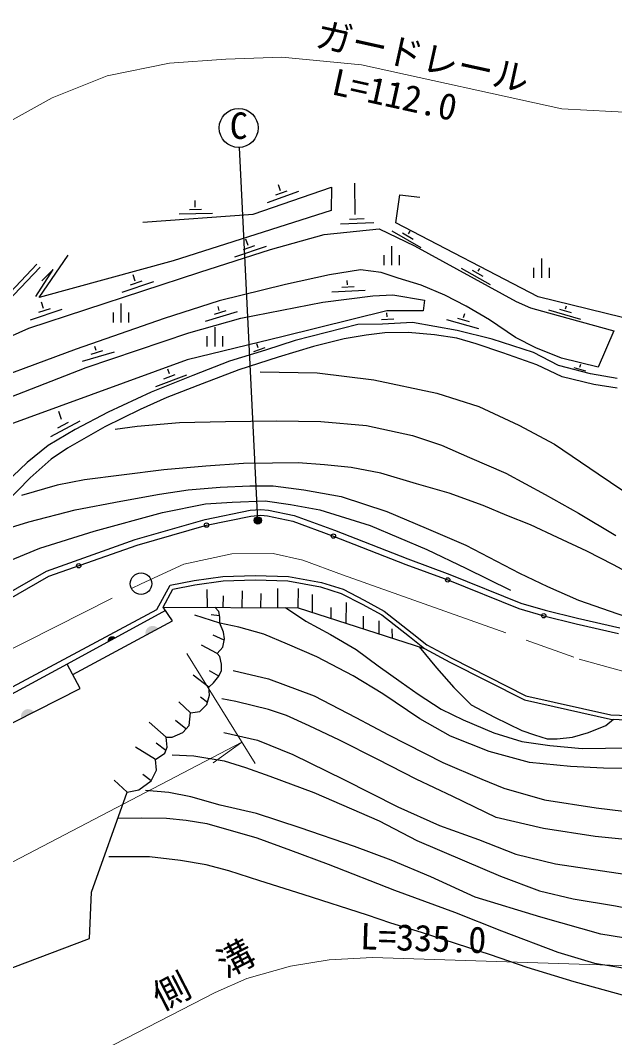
# Model space of a CAD drawing. Units: millimetres at full size, sheet at 1:1000; details may follow other scales. Extents: x 40000 to 680000, y 20000 to 380000.
# Drawn here: x 337515 to 378640, y 260716 to 331116 of the extents above; entities that cross this region are included whole.
import ezdxf
from ezdxf.enums import TextEntityAlignment as Align

# ---------------------------------------------------------------- set-up
doc = ezdxf.new("R2010")
doc.units = ezdxf.units.MM
doc.header["$LTSCALE"] = 1000
doc.linetypes.add('CHAIN', pattern=[18.5, 12, -1.5, 3.5, -1.5])
for name, color, linetype, lineweight in [('M-BGD', 7, 'Continuous', 25), ('M-BGD-EXST', 7, 'Continuous', 25), ('M-BMK', 2, 'CHAIN', 13), ('M-BMK-SRVR', 3, 'Continuous', 25), ('M-STR-HTXT', 7, 'Continuous', 13)]:
    doc.layers.add(name, color=color, linetype=linetype, lineweight=lineweight)
doc.styles.add('ＭＳ ゴシック', font='')
doc.styles.get('ＭＳ ゴシック').set_extended_font_data('MS Gothic')

msp = doc.modelspace()

# ---------------------------------------------------------------- hatches: boundary and pattern name
at = {"layer": 'M-BGD'}
for points in [[(346187, 288569), (347067, 289024, 0.82183)], [(343574, 288082), (344124, 288381, 0.84072)], [(337577, 282809), (338457, 283265, 0.82183)]]:
    msp.add_hatch(color=256, dxfattribs=at).paths.add_polyline_path(points)
at = {"layer": 'M-BGD-EXST'}
msp.add_hatch(color=256, dxfattribs=at).paths.add_polyline_path([(353727, 296391, 0.41421), (354066, 296292, 0.41421), (354166, 296631, 1)])

# ---------------------------------------------------------------- linework, layer by layer
at = {"layer": 'M-BGD'}
for p, q in [((355507, 319308), (355378, 319744)), ((360691, 317676), (360667, 319841)), ((354607, 318521), (356790, 319284)), ((355190, 319043), (355981, 319319)), ((349606, 318185), (349604, 318642)), ((348507, 317715), (350819, 317765)), ((349223, 318031), (350061, 318049)), ((359674, 317031), (361985, 317122)), ((360284, 317356), (361305, 317396)), ((363215, 316541), (365224, 315395)), ((363967, 316400), (364694, 315984)), ((364374, 316335), (364489, 316517)), ((352364, 314751), (354553, 315497)), ((352952, 315268), (353745, 315538)), ((353271, 315530), (353130, 315965)), ((363225, 314167), (363225, 315495)), ((362692, 314167), (362692, 314864)), ((363758, 314167), (363758, 314864)), ((373059, 313303), (373059, 314000)), ((373592, 313303), (373592, 314632)), ((374126, 313303), (374126, 314000)), ((345463, 313077), (345322, 313512)), ((368029, 313975), (370037, 312829)), ((368781, 313833), (369508, 313418)), ((369188, 313768), (369303, 313951)), ((344556, 312298), (346745, 313044)), ((345144, 312815), (345937, 313085)), ((359769, 312660), (360606, 312698)), ((360148, 312823), (360138, 313112)), ((359060, 312327), (361370, 312433)), ((338799, 310910), (339592, 311180)), ((339118, 311172), (338978, 311607)), ((344493, 310199), (344493, 311527)), ((351272, 311044), (351193, 311322)), ((375244, 311161), (375314, 311365)), ((338212, 310393), (340401, 311139)), ((343960, 310199), (343960, 310895)), ((345026, 310199), (345026, 310895)), ((350338, 310299), (352553, 310962)), ((350944, 310793), (351747, 311034)), ((362894, 310587), (362884, 310876)), ((367773, 310509), (368578, 310276)), ((368184, 310541), (368268, 310818)), ((374069, 311094), (376287, 310442)), ((374833, 311130), (375637, 310894)), ((350986, 308554), (350986, 309883)), ((362514, 310424), (363351, 310462)), ((366995, 310421), (369217, 309780)), ((350453, 308554), (350453, 309251)), ((351519, 308554), (351519, 309251)), ((342756, 308268), (342676, 308547)), ((353665, 308193), (354453, 308478)), ((353979, 308461), (353884, 308735)), ((341821, 307523), (344036, 308187)), ((342427, 308018), (343230, 308259)), ((347836, 306662), (347714, 306978)), ((375810, 307089), (376615, 306854)), ((376222, 307120), (376291, 307325)), ((346885, 305774), (349047, 306596)), ((347455, 306311), (348238, 306609)), ((340367, 303487), (340171, 304048)), ((339615, 302315), (341660, 303395)), ((340114, 302918), (340855, 303309)), ((350461, 290500), (350443, 291735)), ((352863, 290489), (352880, 291639)), ((355340, 290478), (355334, 291805)), ((356736, 290472), (356757, 291803)), ((351544, 290495), (351563, 291280)), ((354165, 290483), (354179, 291451)), ((357704, 291390), (357699, 290161)), ((360066, 289396), (360088, 290825)), ((359009, 290488), (359012, 289736)), ((351303, 289896), (350723, 289986)), ((361256, 289011), (361260, 289886)), ((362338, 288662), (362339, 289569)), ((363258, 288365), (363251, 289009)), ((351615, 288230), (350868, 288559)), ((351247, 285725), (350606, 286093)), ((350460, 283908), (349972, 284272)), ((348978, 282076), (348260, 282662)), ((347585, 280593), (346913, 281094)), ((346578, 278479), (345992, 278931))]:
    msp.add_line(p, q, dxfattribs=at)
for points in [[(346002, 317144), (353618, 317705), (359047, 319564), (359022, 317955), (348091, 314473), (338824, 311931), (340829, 314864)], [(383703, 314029), (384776, 312748), (382677, 309695), (373351, 311979), (363506, 317110), (363786, 319044), (365161, 318881)], [(322302, 302723), (338102, 309812), (349925, 313685), (354831, 315258), (358547, 316286), (362335, 316680), (364785, 315515), (371821, 311663), (372814, 311210), (374066, 310865), (378592, 309629), (377496, 307112), (374955, 307742), (373182, 308464), (371783, 309163), (369988, 310398), (368356, 311330), (366887, 312099), (365255, 312798), (363663, 313285), (362474, 313658), (361051, 313845), (358906, 313495), (355875, 312843), (351275, 311699), (347474, 310487), (341381, 308364), (333407, 305404)], [(319668, 288512), (312693, 296533), (315609, 299236), (317588, 300750), (321427, 303317), (322739, 304124), (324294, 304972), (326397, 305985), (327508, 306489), (329399, 307124), (332315, 307876), (334764, 309711), (338882, 314039)], [(312809, 297049), (315416, 299466), (317413, 300994), (321265, 303569), (322589, 304384), (324157, 305239), (326270, 306256), (327397, 306769), (329314, 307412), (332183, 308151), (334564, 309936), (338665, 314246)], [(338592, 312015), (339788, 313866), (339005, 313084)], [(378807, 306331), (376959, 306662), (374756, 307230), (373027, 308130), (370161, 309053), (367749, 309659), (364663, 310196), (362570, 310088), (360880, 310062), (356522, 308950), (354470, 308292), (351993, 307519), (349456, 306532), (346574, 305391), (343586, 304003), (341318, 302808), (339438, 301684), (337993, 300517), (335981, 298631)], [(378810, 305664), (377200, 305908), (375004, 306445), (373250, 307273), (370914, 308113), (369057, 308725), (367728, 309133), (366174, 309357), (364352, 309515), (362732, 309502), (361442, 309330), (359915, 309067), (357804, 308540), (355355, 307803), (352643, 306935), (350092, 305968), (347646, 305025), (345799, 304188), (343362, 302975), (340770, 301500), (339654, 300743), (338189, 299464), (336461, 297670)], [(354109, 306786), (358057, 306734), (361980, 306244), (366340, 305316), (369231, 304387), (372017, 303098), (374469, 301782), (377503, 299735), (380135, 297955), (382018, 296563), (384470, 295067), (386302, 294319), (388340, 293674), (389811, 293391), (391778, 293330), (394465, 293562), (396621, 293910), (398976, 294690), (400516, 295330), (402838, 296363), (404704, 297383), (406926, 299019), (407687, 299848)], [(344086, 302819), (345593, 303022), (348538, 303292), (351720, 303360), (355223, 303394), (358311, 303360), (361476, 303090), (364658, 302396), (366655, 301719), (368607, 300855), (371114, 299773), (373830, 298311), (376128, 297020), (378721, 295456)], [(379705, 292817), (378571, 293425), (376716, 294378), (374686, 295332), (372818, 296205), (371178, 296850), (369539, 297544), (367186, 298404), (364938, 299037), (362464, 299790), (360398, 300167), (358573, 300363), (356742, 300485), (354962, 300470), (352956, 300439), (350346, 300274), (347445, 300017), (344504, 299640), (341955, 299309), (340069, 298947), (337586, 298237)], [(335617, 295656), (338103, 296414), (341315, 297237), (344463, 297850), (347148, 298338), (349134, 298629), (351345, 298822), (353395, 298903), (355009, 298903), (357140, 298629), (359713, 298159), (362877, 297127), (365605, 295965), (368333, 294787), (372063, 292868), (374004, 291937), (376139, 290993), (378869, 290035), (380979, 289337), (383450, 288409)], [(332093, 291821), (335764, 293327), (338859, 294586), (342612, 295763), (347351, 297050), (350336, 297652), (352179, 297784), (354450, 297876), (356215, 297605), (358244, 297249), (361724, 296164), (365648, 294502), (368353, 293217), (371423, 291683)], [(329100, 287146), (339323, 293007), (345470, 295180), (350302, 296571), (353417, 297212), (354156, 297266), (354683, 297227), (356474, 296854), (359260, 295828), (364332, 293841), (367236, 292770), (372143, 290794), (373836, 290302), (376065, 289739), (378991, 289068)], [(329294, 286796), (339490, 292642), (345592, 294799), (350397, 296183), (353472, 296815), (354156, 296865), (354627, 296831), (356364, 296468), (359117, 295454), (364190, 293467), (367093, 292396), (372012, 290416), (373731, 289916), (375972, 289351), (378909, 288676)], [(325377, 278796), (346969, 290336), (347877, 292029), (349535, 292350), (351531, 292638), (353764, 292688), (356065, 292621), (358354, 292215), (359843, 291741), (361314, 290981), (362702, 290220), (364621, 288713), (365654, 287896), (367374, 286972), (372493, 284371), (378385, 283060), (381983, 282924), (385109, 282946), (388735, 283120), (392144, 283358), (394759, 283519), (396057, 283073), (410436, 287861), (414183, 292667)], [(347405, 290514), (348074, 291761), (349585, 292054), (351556, 292338), (353763, 292388), (356034, 292321), (358282, 291923), (359727, 291463), (361173, 290716), (362536, 289969), (364436, 288477), (365488, 287644), (367235, 286706), (372391, 284086), (378347, 282761), (381978, 282624), (385117, 282646), (388753, 282820), (392163, 283059), (394718, 283216), (396055, 282756), (410617, 287605), (414417, 292479)], [(347570, 290266), (340760, 286565), (329444, 280459), (318919, 274755), (314289, 272220), (309536, 269820), (301532, 266549)], [(341143, 285849), (348043, 289553), (347405, 290514)], [(347405, 290514), (356736, 290472), (365488, 287644)], [(351325, 289395), (351316, 289813), (351254, 290204), (350971, 290498)], [(355859, 290476), (357263, 289535), (358985, 288624), (360765, 287582), (362285, 286440), (363863, 285326), (365051, 284496), (366626, 283457), (368153, 282710), (370281, 281801), (372213, 281217), (374162, 280941), (376387, 280730), (379613, 280783), (382456, 280856), (385244, 281056), (387614, 281402), (389290, 281603), (390369, 281728), (391984, 281728), (394351, 281747)], [(351136, 287299), (351530, 287745), (351631, 288316), (351565, 288781), (351325, 289395), (349598, 289964)], [(390331, 280095), (387596, 279802), (385527, 279587), (382994, 279438), (380428, 279322), (377863, 279355), (375595, 279471), (372756, 279765), (369948, 280517), (367291, 281585), (365152, 282788), (362604, 284515), (360541, 285756), (358037, 287081), (355996, 287944), (354355, 288638), (352640, 289113), (351325, 289395)], [(350549, 284961), (350889, 285269), (351247, 285725), (351428, 286113), (351444, 286557), (351327, 287097), (351136, 287299), (350055, 287879)], [(365117, 287764), (366313, 286320), (367518, 284957), (368705, 283753), (370317, 282885), (372212, 281965), (373094, 281661), (373970, 281397), (374673, 281397), (375732, 281515), (376828, 281824), (378035, 282307), (378570, 282753)], [(293685, 263954), (301609, 266575), (305835, 267727), (308738, 268183), (341660, 284881), (340760, 286565)], [(352252, 286119), (354676, 285544), (357851, 284370), (360726, 282871), (363001, 281672), (366757, 279761), (369457, 278612), (370982, 277987), (373782, 277163), (377356, 276613), (380195, 276269), (383807, 276230), (388519, 276269), (393780, 276465), (397825, 277132), (402159, 278472), (405536, 280002), (409698, 282317), (412721, 284319)], [(349294, 283206), (349943, 283289), (350425, 283771), (350594, 284428), (350549, 284961), (349466, 285806)], [(347598, 281511), (348030, 281511), (348762, 281827), (349194, 282325), (349294, 283206), (348479, 283954)], [(380531, 274315), (377292, 274632), (373713, 275198), (370433, 275946), (367436, 277394), (364905, 278608), (362263, 279970), (359600, 281311), (357504, 282296), (355931, 283008), (354678, 283435), (353639, 283668), (352426, 283980), (351456, 284153)], [(346858, 279960), (347515, 280397), (347665, 280813), (347598, 281511), (346434, 282541)], [(351588, 281833), (353926, 281314), (356380, 280304), (359902, 278573), (363626, 276697), (366513, 275399), (369227, 274418), (371796, 273408), (374539, 272744), (379978, 271929), (384857, 271497), (388062, 271439), (391497, 271583), (393720, 272074), (398431, 273318), (401416, 274498), (407090, 277417), (410539, 279545), (412298, 280655)], [(344008, 278544), (344898, 277705), (345705, 277870), (346578, 278479), (346940, 279236), (346858, 279960), (345474, 280816)], [(348029, 280285), (349519, 280217), (351626, 279876), (353100, 279400), (354785, 278809), (357831, 277671), (362343, 275720), (364961, 274359), (368261, 272963), (370740, 271881), (373437, 270879), (375777, 270320), (378692, 269849), (381555, 269256), (384680, 268994), (387107, 269099), (391988, 269644), (395861, 270458), (398649, 271099), (402498, 272307), (405095, 273437), (407663, 274609), (411181, 276544), (413654, 277965)], [(328242, 262269), (342308, 267589), (342428, 270777), (344898, 277705)], [(411922, 274401), (408861, 272458), (406021, 270716), (403243, 269359), (399896, 268129), (395633, 267403), (392476, 267056), (390455, 266929), (387268, 266863), (383307, 267042), (380113, 267476), (377685, 267885), (373530, 269046), (368985, 270434), (365916, 271852), (363166, 273009), (360636, 273940), (356873, 275242), (353862, 276225), (351352, 276813), (349307, 277374), (347794, 277688), (346167, 277809)], [(344260, 275915), (345921, 275920), (347627, 275911), (348994, 275772), (350422, 275537), (353889, 274538), (356206, 273694), (358815, 272728), (363410, 270933), (367560, 269400), (370801, 268100), (374705, 266629), (377238, 265868), (379788, 265445)], [(380095, 263411), (375850, 264579), (372586, 265582), (370058, 266456), (365276, 267987), (363161, 268631), (361537, 269197), (357090, 270619), (354087, 271573), (351934, 272250), (350371, 272684), (348607, 272987), (346453, 273222), (343641, 273222)]]:
    msp.add_lwpolyline(points, dxfattribs=at)
msp.add_lwpolyline([(317123, 299700), (321085, 301717), (326293, 301617), (333951, 303926), (342078, 307098), (349181, 309493), (352783, 310510), (358448, 311610), (361917, 312059), (363282, 312131), (365493, 311753), (365385, 311017), (362869, 311017), (355698, 309239), (349049, 307622), (329115, 300354)], close=True, dxfattribs=at)
for centre in [(350397, 296183), (359183, 295429), (341553, 293371), (367093, 292396), (373731, 289916)]:
    msp.add_circle(centre, 150, dxfattribs=at)
at = {"layer": 'M-BGD-EXST'}
msp.add_line((353946, 296511), (352688, 322323), dxfattribs=at)
for centre, radius in [((352622, 323671), 1350), ((353946, 296511), 250)]:
    msp.add_circle(centre, radius, dxfattribs=at)
at = {"layer": 'M-BMK'}
msp.add_lwpolyline([(300137, 269037), (345865, 292133), (348817, 293488), (352152, 294194), (355004, 294228), (357067, 293765), (359798, 292754), (376187, 286905), (379790, 285924), (384381, 285238), (388595, 285127), (392127, 285304), (396652, 286101), (401243, 287408), (407973, 289717), (410659, 291449), (413276, 294041)], dxfattribs=at)
at = {"layer": 'M-BMK-SRVR'}
msp.add_circle((345865, 292133), 750, dxfattribs=at)
at = {"layer": 'M-STR-HTXT'}
for p, q in [((349032, 287310), (353763, 279684)), ((352848, 281160), (298971, 253081)), ((352848, 281160), (350850, 279733))]:
    msp.add_line(p, q, dxfattribs=at)
for points in [[(309167, 309079), (337015, 324253), (339723, 325759), (343525, 327274), (347832, 328163), (351737, 328441), (355618, 328564), (361128, 328042), (374978, 324990), (381895, 324633), (389972, 325659), (418562, 331116)], [(418394, 264442), (361890, 266259), (358880, 266098), (356220, 265654), (353191, 264804), (350990, 263846), (308270, 241867)]]:
    msp.add_lwpolyline(points, dxfattribs=at)

# ---------------------------------------------------------------- texts
at = {"layer": 'M-BGD-EXST', "style": 'ＭＳ ゴシック'}
msp.add_text('C', height=1833, rotation=358.508, dxfattribs=at).set_placement((351967, 322379), align=Align.BOTTOM_LEFT)
at = {"layer": 'M-STR-HTXT', "style": 'ＭＳ ゴシック'}
for s, rotation, p in [('ガードレール', 347.574, (357720, 328792)), ('L=112.0', 347.574, (358850, 325478)), ('L=335.0', 358.158, (360990, 266288)), ('側\u3000溝', 27.225, (347513, 262057))]:
    msp.add_text(s, height=1833, rotation=rotation, dxfattribs=at).set_placement(p, align=Align.BOTTOM_LEFT)

doc.saveas('drawing.dxf')
